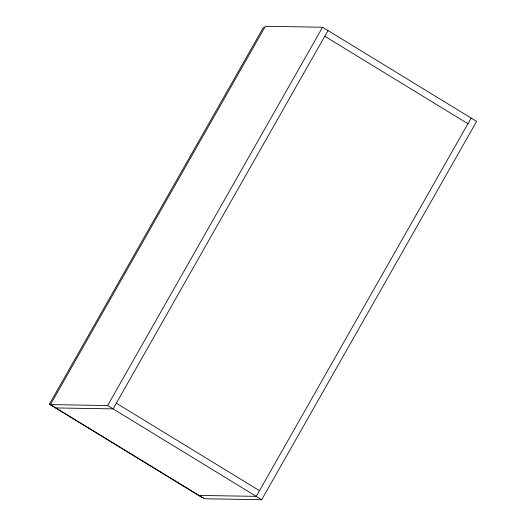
<?xml version="1.0" encoding="UTF-8"?>
<svg xmlns="http://www.w3.org/2000/svg" width="526" height="526" viewBox="0 0 526 526"><rect width="100%" height="100%" fill="white"/><g stroke="black" fill="none" stroke-linecap="round" stroke-linejoin="round"><path stroke-width="0.79" d="M203.253 497.412L201.833 497.392L49.385 404.211L263.329 27.602L264.749 27.622M50.437 404.599L265.341 26.3L322.543 27.234L476.615 121.401L261.711 499.7L204.515 498.766L50.437 404.599L107.639 405.533L261.711 499.7M107.639 405.533L322.543 27.234M328.007 30.574L113.103 408.873L55.901 407.939M471.151 118.061L256.247 496.36L199.045 495.426M49.385 404.211L50.805 404.238M324.785 36.248L467.93 123.735M116.331 403.199L259.476 490.686"/></g></svg>
